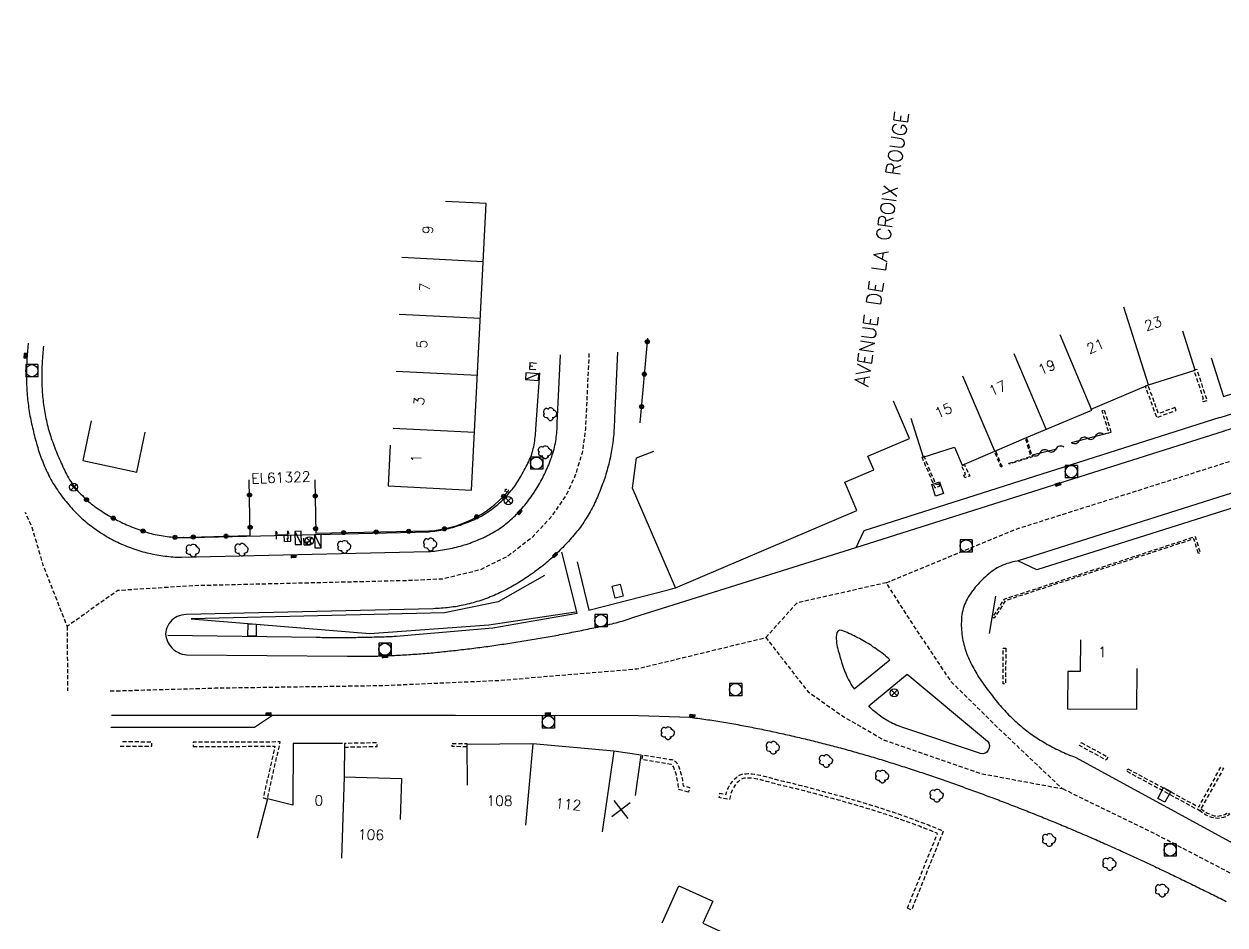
# Model space of a CAD drawing. Header units: millimetres. Extents: x 151000 to 151992, y 152687 to 153000.
# Drawn here: x 150999.8 to 151147.3, y 152784.3 to 152894.9 of the extents above; entities that cross this region are included whole.
import ezdxf
from ezdxf.enums import TextEntityAlignment as Align

# ---------------------------------------------------------------- set-up
doc = ezdxf.new("R2010")
doc.units = ezdxf.units.MM
doc.linetypes.add('DASHED', pattern=[0.75, 0.5, -0.25])
doc.layers.get('0').update_dxf_attribs({"linetype": 'CONTINUOUS'})
for name, color, linetype in [('W0001', 6, 'DASHED'), ('W0008', 7, 'CONTINUOUS'), ('W0100', 7, 'CONTINUOUS'), ('W0105', 7, 'CONTINUOUS'), ('W0112', 1, 'DASHED'), ('W0300', 7, 'CONTINUOUS'), ('W0302', 3, 'CONTINUOUS'), ('W0310', 3, 'CONTINUOUS'), ('W0322', 7, 'CONTINUOUS'), ('W0400', 7, 'CONTINUOUS'), ('W0420', 7, 'CONTINUOUS'), ('W0430', 7, 'CONTINUOUS'), ('W0469', 7, 'CONTINUOUS'), ('W0984', 7, 'CONTINUOUS'), ('W0989', 7, 'CONTINUOUS'), ('W0991', 7, 'CONTINUOUS'), ('W1102', 7, 'CONTINUOUS'), ('W1471', 7, 'CONTINUOUS')]:
    doc.layers.add(name, color=color, linetype=linetype)
doc.styles.get("Standard").update_dxf_attribs({"font": 'romans.shx', "width": 0.85})

# ---------------------------------------------------------------- blocks, each defined once
blk = doc.blocks.new('T400')
for p, q in [((-0.15, 0.3), (0.15, 0.3)), ((-0.15, -0.25), (-0.15, 0.3)), ((-0.15, 0.15), (0.15, 0.15)), ((-0.15, 0), (0.15, 0)), ((0.15, 0.3), (0.15, -0.25)), ((-0.15, -0.15), (0.15, -0.15)), ((-0.15, -0.25), (-0.15, -0.3)), ((-0.15, -0.3), (0.15, -0.3)), ((0.15, -0.3), (0.15, -0.25))]:
    blk.add_line(p, q)
blk = doc.blocks.new('T420')
for p, q in [((0.75, 0.75), (-0.75, 0.75)), ((-0.75, 0.75), (-0.75, -0.75)), ((0.75, 0.75), (0.75, -0.75)), ((0.75, -0.75), (-0.75, -0.75))]:
    blk.add_line(p, q)
blk.add_ellipse((0, 0), major_axis=(-0.53, 0.53), ratio=1, start_param=3.926991, end_param=10.210176)
blk = doc.blocks.new('T430')
at = {"flags": 128}
for points in [[(-0.4, 2.1), (0.4, 2.1)], [(-0.4, 2.1), (-0.4, 1.3)], [(-0.4, 1.7), (0, 1.7)], [(0.8, 0.8), (-0.8, 0.8)], [(-0.8, 0.8), (-0.8, 0)], [(0.8, 0.8), (-0.8, 0)], [(-0.8, 0), (0.8, 0)], [(-0.4, 1.3), (0.4, 1.3)], [(0.8, 0), (0.8, 0.8)]]:
    blk.add_lwpolyline(points, dxfattribs=at)
blk = doc.blocks.new('T300')
for p, q in [((-0.8, 0.51), (-0.86, 0.34)), ((-0.86, 0.34), (-0.86, 0.17)), ((-0.86, 0.17), (-0.74, 0.06)), ((-0.69, 0.63), (-0.8, 0.51)), ((-0.8, -0.06), (-0.74, 0.06)), ((-0.74, 0.06), (-0.69, 0.11)), ((-0.57, 0.69), (-0.69, 0.63)), ((-0.46, 0.69), (-0.57, 0.69)), ((-0.29, 0.63), (-0.46, 0.69)), ((-0.29, 0.63), (-0.17, 0.74)), ((-0.23, 0.57), (-0.29, 0.63)), ((-0.17, 0.74), (-0.06, 0.8)), ((-0.06, 0.8), (0.06, 0.8)), ((0.06, 0.8), (0.23, 0.74)), ((0.23, 0.74), (0.34, 0.63)), ((0.34, 0.63), (0.4, 0.51)), ((0.46, 0.46), (0.34, 0.46)), ((0.4, 0.51), (0.4, 0.46)), ((0.57, 0.4), (0.46, 0.46)), ((0.57, 0.4), (0.69, 0.29)), ((0.69, 0.29), (0.74, 0.17)), ((0.74, 0.06), (0.69, -0.17)), ((0.74, 0.17), (0.74, 0.06)), ((-0.8, -0.17), (-0.8, -0.06)), ((-0.8, -0.23), (-0.8, -0.17)), ((-0.74, -0.34), (-0.8, -0.23)), ((-0.69, -0.4), (-0.74, -0.34)), ((-0.51, -0.46), (-0.69, -0.4)), ((-0.4, -0.46), (-0.51, -0.46)), ((-0.4, -0.46), (-0.34, -0.46)), ((-0.34, -0.46), (-0.34, -0.4)), ((-0.34, -0.51), (-0.34, -0.46)), ((-0.29, -0.63), (-0.34, -0.51)), ((-0.17, -0.74), (-0.29, -0.63)), ((-0.06, -0.8), (-0.17, -0.74)), ((0.06, -0.8), (-0.06, -0.8)), ((0.17, -0.74), (0.06, -0.8)), ((0.23, -0.69), (0.17, -0.74)), ((0.29, -0.46), (0.23, -0.46)), ((0.29, -0.63), (0.23, -0.69)), ((0.46, -0.4), (0.29, -0.46)), ((0.34, -0.51), (0.29, -0.63)), ((0.34, -0.51), (0.34, -0.46)), ((0.57, -0.34), (0.46, -0.4)), ((0.63, -0.29), (0.57, -0.34)), ((0.69, -0.17), (0.63, -0.29))]:
    blk.add_line(p, q)
blk = doc.blocks.new('t105o')
for p, q in [((-0.5, 0), (0.5, 0)), ((0.5, 0), (0.2, 0.1)), ((0.5, 0), (0.2, -0.1))]:
    blk.add_line(p, q)
blk = doc.blocks.new('t322o')
at = {"color": 0, "linetype": 'Continuous'}
for radius in [0.25, 0.15]:
    blk.add_circle((0, 0), radius, dxfattribs=at)
blk = doc.blocks.new('t310o')
at = {"color": 0, "linetype": 'Continuous'}
for centre, start, end in [((-0.5, 0.38), 216.8699, 323.1304), ((0.5, -0.37), 36.8699, 143.1303)]:
    blk.add_arc(centre, 0.625, start, end, dxfattribs=at)
blk = doc.blocks.new('t991o')
at = {"color": 0, "linetype": 'Continuous'}
for p, q in [((-1, 1), (1, -1)), ((-1, -1), (1, 1))]:
    blk.add_line(p, q, dxfattribs=at)
blk = doc.blocks.new('T1471')
at = {"color": 0, "linetype": 'Continuous', "flags": 128}
blk.add_lwpolyline([(-0.75, -0.5), (-0.75, 0.5), (0.75, 0.5), (0.75, -0.5), (-0.75, -0.5)], dxfattribs=at)
blk = doc.blocks.new('T469')
at = {"color": 0, "linetype": 'Continuous', "flags": 128}
for points in [[(-0.35, 0.35), (0.35, -0.35)], [(-0.35, -0.35), (0.35, 0.35)]]:
    blk.add_lwpolyline(points, dxfattribs=at)
at = {"color": 0, "linetype": 'Continuous'}
blk.add_circle((0, 0), 0.5, dxfattribs=at)

msp = doc.modelspace()

# ---------------------------------------------------------------- linework, layer by layer
at = {"layer": 'W0001', "flags": 128}
for points in [[(151105.72, 152826.34), (151121.51, 152832.87), (151199.95, 152857.74), (151252.44, 152873.63), (151283.33, 152882.48), (151303.43, 152887.13), (151310.56, 152889.45), (151314.58, 152893.5), (151324.35, 152894.92), (151329.86, 152893.01), (151325.48, 152890.06), (151317.09, 152888.45), (151310.56, 152889.45)], [(151069.21, 152854.49), (151068.91, 152848.1), (151068.77, 152845.23), (151068.38, 152842.3), (151067.45, 152839.31), (151066.47, 152837.21), (151064.63, 152834.49), (151062.17, 152831.84), (151059.23, 152829.59), (151055.84, 152827.91), (151051.23, 152826.79), (151047.21, 152826.6), (151039.45, 152826.41), (151020.71, 152825.97), (151011.33, 152825.37), (151005.13, 152820.99), (151002.19, 152828.48), (151000.84, 152833.11), (151000, 152834.94)], [(151010.41, 152813.05), (151023.32, 152813.42), (151043.99, 152813.73), (151058.23, 152814.36), (151075.08, 152815.77), (151090.93, 152819.61), (151096.11, 152812.96), (151100.33, 152809.99), (151105.38, 152807.07), (151111.76, 152804.85), (151117.34, 152802.92), (151127.33, 152801.06), (151119.5, 152808.47), (151113.74, 152814.14), (151108.85, 152821.45), (151105.72, 152826.34), (151094.74, 152823.85), (151090.93, 152819.61)], [(151005.13, 152820.99), (151005.16, 152813.07)], [(151284.12, 152703.79), (151278.51, 152710.57), (151272.38, 152717.53), (151265.47, 152723.93), (151255.38, 152731.23), (151243.41, 152738.71), (151217.71, 152752.92), (151195.1, 152765.23), (151168.72, 152779.55), (151151.59, 152788.82), (151138.56, 152795.59), (151127.33, 152801.06)]]:
    msp.add_lwpolyline(points, dxfattribs=at)
at = {"layer": 'W0008', "flags": 128}
for points in [[(151146.72, 152846.64), (151196.01, 152862.26), (151196.54, 152860.63), (151200.76, 152861.95), (151223.45, 152869.13)], [(151147.24, 152844.98), (151196.54, 152860.61)], [(151209.82, 152856.9), (151208.71, 152854.6), (151124.2, 152827.94), (151121.9, 152829.02)], [(151209.81, 152856.9), (151121.91, 152829.02)], [(151000.35, 152855.76), (151000.33, 152855.64), (151000.31, 152855.39), (151000.28, 152855.14), (151000.26, 152854.88), (151000.24, 152854.63), (151000.22, 152854.38), (151000.2, 152854.12), (151000.19, 152853.87), (151000.17, 152853.62), (151000.16, 152853.37), (151000.15, 152853.11), (151000.14, 152852.86), (151000.13, 152852.61), (151000.13, 152852.36), (151000.12, 152852.1), (151000.12, 152851.85), (151000.12, 152851.6), (151000.13, 152851.35), (151000.13, 152851.1), (151000.14, 152850.85), (151000.15, 152850.59), (151000.16, 152850.34), (151000.17, 152850.09), (151000.19, 152849.84), (151000.2, 152849.59), (151000.22, 152849.34), (151000.24, 152849.09), (151000.27, 152848.84), (151000.3, 152848.59), (151000.33, 152848.34), (151000.36, 152848.09), (151000.39, 152847.84), (151000.43, 152847.59), (151000.47, 152847.34), (151000.51, 152847.09), (151000.56, 152846.84), (151000.61, 152846.59), (151000.66, 152846.34), (151000.71, 152846.09), (151000.76, 152845.84), (151000.82, 152845.6), (151000.87, 152845.35), (151000.93, 152845.11), (151000.99, 152844.87), (151001.05, 152844.62), (151001.11, 152844.38), (151001.17, 152844.14), (151001.23, 152843.89), (151001.3, 152843.65), (151001.37, 152843.41), (151001.44, 152843.17), (151001.51, 152842.93), (151001.58, 152842.7), (151001.66, 152842.46), (151001.74, 152842.22), (151001.82, 152841.99), (151001.9, 152841.75), (151001.99, 152841.52), (151002.08, 152841.29), (151002.17, 152841.06), (151002.26, 152840.82), (151002.36, 152840.6), (151002.46, 152840.37), (151002.56, 152840.14), (151002.67, 152839.91), (151002.78, 152839.69), (151002.89, 152839.47), (151003.01, 152839.24), (151003.13, 152839.02), (151003.25, 152838.8), (151003.38, 152838.58), (151003.51, 152838.37), (151003.64, 152838.15), (151003.78, 152837.94), (151003.92, 152837.73), (151004.07, 152837.51), (151004.21, 152837.3), (151004.37, 152837.09), (151004.52, 152836.89), (151004.67, 152836.69), (151004.83, 152836.48), (151004.99, 152836.29), (151005.15, 152836.09), (151005.32, 152835.9), (151005.48, 152835.71), (151005.65, 152835.52), (151005.82, 152835.33), (151006, 152835.15), (151006.17, 152834.97), (151006.35, 152834.79), (151006.53, 152834.62), (151006.72, 152834.44), (151006.9, 152834.27), (151007.09, 152834.11), (151007.28, 152833.94), (151007.47, 152833.78), (151007.67, 152833.62), (151007.86, 152833.46), (151008.06, 152833.31), (151008.26, 152833.16), (151008.47, 152833.01), (151008.68, 152832.86), (151008.89, 152832.71), (151009.1, 152832.57), (151009.31, 152832.43), (151009.53, 152832.3), (151009.75, 152832.16), (151009.97, 152832.03), (151010.19, 152831.91), (151010.42, 152831.78), (151010.64, 152831.66), (151010.87, 152831.54), (151011.1, 152831.42), (151011.33, 152831.31), (151011.56, 152831.2), (151011.8, 152831.09), (151012.03, 152830.99), (151012.26, 152830.89), (151012.5, 152830.8), (151012.73, 152830.7), (151012.97, 152830.62), (151013.21, 152830.53), (151013.45, 152830.45), (151013.68, 152830.37), (151013.92, 152830.29), (151014.17, 152830.22), (151014.41, 152830.15), (151014.65, 152830.08), (151014.89, 152830.02), (151015.14, 152829.96), (151015.38, 152829.91), (151015.63, 152829.85), (151015.88, 152829.8), (151016.12, 152829.76), (151016.37, 152829.71), (151016.62, 152829.68), (151016.87, 152829.64), (151017.12, 152829.61), (151017.38, 152829.58), (151017.63, 152829.55), (151017.88, 152829.53), (151018.14, 152829.51), (151018.4, 152829.49), (151018.65, 152829.48), (151018.91, 152829.47), (151019.17, 152829.46), (151049.49, 152830.17), (151049.74, 152830.19), (151050, 152830.21), (151050.25, 152830.23), (151050.49, 152830.26), (151050.74, 152830.29), (151050.99, 152830.32), (151051.24, 152830.36), (151051.48, 152830.4), (151051.73, 152830.44), (151051.97, 152830.49), (151052.22, 152830.54), (151052.46, 152830.59), (151052.7, 152830.65), (151052.94, 152830.71), (151053.18, 152830.77), (151053.42, 152830.84), (151053.66, 152830.9), (151053.9, 152830.98), (151054.13, 152831.05), (151054.37, 152831.13), (151054.6, 152831.21), (151054.84, 152831.3), (151055.07, 152831.39), (151055.3, 152831.48), (151055.53, 152831.57), (151055.77, 152831.67), (151056, 152831.77), (151056.22, 152831.87), (151056.45, 152831.98), (151056.68, 152832.09), (151056.91, 152832.21), (151057.13, 152832.33), (151057.35, 152832.45), (151057.57, 152832.57), (151057.79, 152832.71), (151058, 152832.84), (151058.21, 152832.98), (151058.41, 152833.12), (151058.62, 152833.27), (151058.82, 152833.42), (151059.01, 152833.57), (151059.21, 152833.73), (151059.4, 152833.89), (151059.59, 152834.05), (151059.78, 152834.22), (151059.96, 152834.39), (151060.14, 152834.56), (151060.32, 152834.74), (151060.5, 152834.93), (151060.67, 152835.11), (151060.84, 152835.3), (151061.01, 152835.49), (151061.17, 152835.68), (151061.33, 152835.88), (151061.49, 152836.08), (151061.65, 152836.28), (151061.8, 152836.48), (151061.95, 152836.68), (151062.1, 152836.88), (151062.24, 152837.09), (151062.38, 152837.29), (151062.52, 152837.5), (151062.66, 152837.71), (151062.79, 152837.93), (151062.92, 152838.14), (151063.05, 152838.36), (151063.17, 152838.57), (151063.3, 152838.79), (151063.41, 152839.01), (151063.53, 152839.23), (151063.64, 152839.46), (151063.76, 152839.68), (151063.86, 152839.91), (151063.97, 152840.14), (151064.07, 152840.37), (151064.17, 152840.6), (151064.27, 152840.83), (151064.36, 152841.07), (151064.46, 152841.31), (151064.54, 152841.54), (151064.63, 152841.78), (151064.71, 152842.02), (151064.78, 152842.26), (151064.85, 152842.5), (151064.92, 152842.74), (151064.98, 152842.98), (151065.03, 152843.22), (151065.08, 152843.46), (151065.13, 152843.71), (151065.17, 152843.95), (151065.2, 152844.2), (151065.23, 152844.44), (151065.25, 152844.69), (151065.27, 152844.94), (151065.29, 152845.19), (151065.3, 152845.44), (151065.3, 152845.69), (151065.3, 152845.94), (151065.72, 152854.33)], [(151002.22, 152855.37), (151002.19, 152855.13), (151002.16, 152854.88), (151002.14, 152854.63), (151002.12, 152854.37), (151002.1, 152854.13), (151002.08, 152853.88), (151002.07, 152853.63), (151002.05, 152853.38), (151002.04, 152853.14), (151002.03, 152852.89), (151002.02, 152852.64), (151002.02, 152852.4), (151002.01, 152852.15), (151002.01, 152851.9), (151002.01, 152851.65), (151002.01, 152851.41), (151002.01, 152851.16), (151002.02, 152850.91), (151002.02, 152850.67), (151002.03, 152850.42), (151002.04, 152850.17), (151002.06, 152849.93), (151002.07, 152849.68), (151002.09, 152849.44), (151002.11, 152849.19), (151002.14, 152848.94), (151002.16, 152848.7), (151002.19, 152848.45), (151002.22, 152848.21), (151002.25, 152847.96), (151002.29, 152847.72), (151002.33, 152847.47), (151002.37, 152847.23), (151002.42, 152846.98), (151002.46, 152846.74), (151002.51, 152846.49), (151002.57, 152846.24), (151002.62, 152846), (151002.68, 152845.75), (151002.75, 152845.51), (151002.81, 152845.26), (151002.88, 152845.02), (151002.95, 152844.78), (151003.03, 152844.54), (151003.1, 152844.3), (151003.18, 152844.06), (151003.26, 152843.82), (151003.35, 152843.59), (151003.43, 152843.35), (151003.52, 152843.12), (151003.61, 152842.88), (151003.7, 152842.65), (151003.8, 152842.41), (151003.89, 152842.18), (151003.99, 152841.95), (151004.09, 152841.72), (151004.19, 152841.49), (151004.29, 152841.26), (151004.4, 152841.03), (151004.5, 152840.8), (151004.61, 152840.57), (151004.72, 152840.34), (151004.82, 152840.12), (151004.93, 152839.89), (151005.05, 152839.66), (151005.17, 152839.43), (151005.29, 152839.21), (151005.42, 152838.99), (151005.56, 152838.77), (151005.7, 152838.56), (151005.84, 152838.34), (151006, 152838.14), (151006.15, 152837.93)], [(151072.7, 152854.66), (151072.33, 152846.57), (151072.33, 152846.31), (151072.33, 152846.06), (151072.32, 152845.81), (151072.31, 152845.56), (151072.3, 152845.31), (151072.28, 152845.06), (151072.27, 152844.81), (151072.25, 152844.56), (151072.22, 152844.31), (151072.2, 152844.06), (151072.17, 152843.82), (151072.14, 152843.57), (151072.11, 152843.32), (151072.07, 152843.08), (151072.03, 152842.83), (151071.99, 152842.59), (151071.95, 152842.34), (151071.9, 152842.1), (151071.85, 152841.85), (151071.8, 152841.61), (151071.75, 152841.36), (151071.69, 152841.12), (151071.63, 152840.88), (151071.57, 152840.64), (151071.5, 152840.4), (151071.44, 152840.15), (151071.37, 152839.91), (151071.29, 152839.67), (151071.22, 152839.43), (151071.14, 152839.19), (151071.06, 152838.95), (151070.98, 152838.72), (151070.89, 152838.48), (151070.81, 152838.24), (151070.72, 152838.01), (151070.63, 152837.77), (151070.54, 152837.54), (151070.44, 152837.31), (151070.35, 152837.08), (151070.25, 152836.85), (151070.14, 152836.62), (151070.04, 152836.4), (151069.93, 152836.17), (151069.83, 152835.95), (151069.71, 152835.72), (151069.6, 152835.5), (151069.48, 152835.28), (151069.36, 152835.06), (151069.24, 152834.85), (151069.12, 152834.63), (151068.99, 152834.42), (151068.86, 152834.21), (151068.72, 152834), (151068.58, 152833.79), (151068.44, 152833.58), (151068.3, 152833.38), (151068.15, 152833.17), (151068, 152832.97), (151067.85, 152832.77), (151067.69, 152832.57), (151067.53, 152832.38), (151067.36, 152832.18), (151067.2, 152831.99), (151067.03, 152831.8), (151066.86, 152831.61), (151066.69, 152831.42), (151066.52, 152831.23), (151066.34, 152831.04), (151066.17, 152830.86), (151065.99, 152830.68), (151065.81, 152830.5), (151065.63, 152830.32), (151065.45, 152830.14), (151065.27, 152829.97), (151065.09, 152829.79), (151064.9, 152829.62), (151064.72, 152829.45), (151064.53, 152829.28), (151064.34, 152829.12), (151064.15, 152828.95), (151063.96, 152828.79), (151063.77, 152828.63), (151063.57, 152828.47), (151063.38, 152828.31), (151063.18, 152828.16), (151062.98, 152828), (151062.78, 152827.85), (151062.58, 152827.7), (151062.38, 152827.55), (151062.17, 152827.41), (151061.96, 152827.26), (151061.76, 152827.12), (151061.55, 152826.98), (151061.34, 152826.84), (151061.13, 152826.7), (151060.91, 152826.57), (151060.7, 152826.44), (151060.48, 152826.3), (151060.26, 152826.18), (151060.04, 152826.05), (151059.82, 152825.92), (151059.6, 152825.8), (151059.38, 152825.68), (151059.15, 152825.56), (151058.92, 152825.44), (151058.69, 152825.32), (151058.46, 152825.21), (151058.24, 152825.1), (151058.01, 152824.99), (151057.78, 152824.89), (151057.55, 152824.79), (151057.32, 152824.69), (151057.09, 152824.6), (151056.86, 152824.5), (151056.62, 152824.42), (151056.39, 152824.33), (151056.16, 152824.25), (151055.92, 152824.17), (151055.68, 152824.09), (151055.45, 152824.02), (151055.21, 152823.95), (151054.97, 152823.88), (151054.73, 152823.81), (151054.5, 152823.75), (151054.26, 152823.69), (151054.01, 152823.64), (151053.77, 152823.58), (151053.53, 152823.53), (151053.29, 152823.49), (151053.04, 152823.44), (151052.8, 152823.4), (151052.55, 152823.36), (151052.31, 152823.33), (151052.06, 152823.3), (151051.81, 152823.27), (151051.57, 152823.24), (151051.32, 152823.22), (151051.07, 152823.2), (151050.82, 152823.18), (151050.57, 152823.17), (151050.31, 152823.16), (151050.06, 152823.15), (151019.73, 152822.42), (151019.44, 152822.4), (151019.16, 152822.36), (151018.9, 152822.29), (151018.65, 152822.19), (151018.42, 152822.07), (151018.2, 152821.92), (151018, 152821.74), (151017.81, 152821.53), (151017.63, 152821.3), (151017.48, 152821.05), (151017.37, 152820.81), (151017.28, 152820.55), (151017.24, 152820.3), (151017.22, 152820.04), (151017.25, 152819.77), (151017.31, 152819.51), (151017.41, 152819.23), (151017.53, 152818.98), (151017.67, 152818.75), (151017.82, 152818.54), (151017.98, 152818.35), (151018.16, 152818.17), (151018.35, 152818.02), (151018.56, 152817.88), (151018.78, 152817.76), (151019.01, 152817.67), (151019.26, 152817.59), (151019.52, 152817.53), (151019.8, 152817.49), (151039.52, 152817.32), (151039.77, 152817.31), (151040.02, 152817.31), (151040.27, 152817.31), (151040.52, 152817.31), (151040.78, 152817.31), (151041.03, 152817.31), (151041.28, 152817.31), (151041.53, 152817.31), (151041.78, 152817.32), (151042.04, 152817.32), (151042.29, 152817.32), (151042.54, 152817.33), (151042.79, 152817.33), (151043.04, 152817.34), (151043.3, 152817.34), (151043.55, 152817.35), (151043.8, 152817.36), (151044.05, 152817.37), (151044.3, 152817.37), (151044.55, 152817.38), (151044.81, 152817.39), (151045.06, 152817.4), (151045.31, 152817.42), (151045.56, 152817.43), (151045.81, 152817.44), (151046.06, 152817.45), (151046.32, 152817.47), (151046.57, 152817.48), (151046.82, 152817.5), (151047.07, 152817.51), (151047.32, 152817.53), (151047.57, 152817.55), (151047.82, 152817.56), (151048.07, 152817.58), (151048.33, 152817.6), (151048.58, 152817.62), (151048.83, 152817.64), (151049.08, 152817.66), (151049.33, 152817.68), (151049.58, 152817.7), (151049.83, 152817.73), (151050.08, 152817.75), (151050.33, 152817.78), (151050.59, 152817.8), (151050.84, 152817.83), (151051.09, 152817.85), (151051.33, 152817.88), (151051.58, 152817.9), (151051.83, 152817.93), (151052.08, 152817.96), (151052.33, 152817.98), (151052.58, 152818.01), (151052.82, 152818.04), (151053.07, 152818.07), (151053.32, 152818.1), (151053.57, 152818.13), (151053.82, 152818.15), (151054.06, 152818.18), (151054.31, 152818.21), (151054.56, 152818.24), (151054.81, 152818.28), (151055.05, 152818.31), (151055.3, 152818.34), (151055.55, 152818.37), (151055.8, 152818.4), (151056.05, 152818.43), (151056.29, 152818.47), (151056.54, 152818.5), (151056.79, 152818.53), (151057.03, 152818.57), (151057.28, 152818.6), (151057.53, 152818.64), (151057.78, 152818.67), (151058.02, 152818.71), (151058.27, 152818.74), (151058.52, 152818.78), (151058.76, 152818.81), (151059.01, 152818.85), (151059.26, 152818.89), (151059.5, 152818.92), (151059.75, 152818.96), (151060, 152819), (151060.24, 152819.04), (151060.49, 152819.08), (151060.74, 152819.12), (151060.98, 152819.15), (151061.23, 152819.19), (151061.48, 152819.23), (151061.72, 152819.27), (151061.97, 152819.32), (151062.21, 152819.36), (151062.46, 152819.4), (151062.71, 152819.44), (151062.95, 152819.48), (151063.2, 152819.52), (151063.44, 152819.57), (151063.69, 152819.61), (151063.94, 152819.65), (151064.18, 152819.7), (151064.43, 152819.74), (151064.67, 152819.79), (151064.92, 152819.83), (151065.16, 152819.88), (151065.41, 152819.92), (151065.65, 152819.97), (151065.9, 152820.01), (151066.14, 152820.06), (151066.39, 152820.11), (151066.63, 152820.15), (151066.88, 152820.2), (151067.12, 152820.25), (151067.37, 152820.3), (151067.61, 152820.35), (151067.86, 152820.4), (151068.1, 152820.44), (151068.35, 152820.49), (151068.59, 152820.54), (151068.84, 152820.6), (151069.08, 152820.65), (151069.33, 152820.7), (151069.57, 152820.75), (151069.82, 152820.8), (151070.06, 152820.85), (151070.3, 152820.9), (151070.55, 152820.96), (151070.79, 152821.01), (151071.04, 152821.06), (151071.29, 152821.12), (151071.54, 152821.18), (151071.79, 152821.24), (151072.04, 152821.3), (151072.28, 152821.36), (151072.53, 152821.43), (151072.78, 152821.5), (151073.03, 152821.57), (151073.27, 152821.64), (151073.52, 152821.71), (151073.76, 152821.79), (151074.01, 152821.86), (151074.25, 152821.94), (151074.49, 152822.02), (151074.74, 152822.11), (151102, 152830.65), (151147.25, 152844.99)], [(151018.6, 152831.87), (151035.69, 152832.26), (151049.53, 152832.59), (151049.79, 152832.62), (151050.04, 152832.65), (151050.29, 152832.68), (151050.53, 152832.71), (151050.78, 152832.75), (151051.03, 152832.8), (151051.27, 152832.84), (151051.52, 152832.89), (151051.76, 152832.95), (151052, 152833.01), (151052.24, 152833.07), (151052.48, 152833.13), (151052.72, 152833.2), (151052.96, 152833.27), (151053.2, 152833.35), (151053.43, 152833.42), (151053.67, 152833.51), (151053.9, 152833.59), (151054.13, 152833.68), (151054.36, 152833.77), (151054.59, 152833.87), (151054.82, 152833.97), (151055.05, 152834.07), (151055.28, 152834.18), (151055.5, 152834.29), (151055.73, 152834.4), (151055.95, 152834.52), (151056.18, 152834.64), (151056.4, 152834.77), (151056.62, 152834.9), (151056.83, 152835.04), (151057.04, 152835.19), (151057.24, 152835.33), (151057.45, 152835.48), (151057.64, 152835.64), (151057.84, 152835.8), (151058.03, 152835.96), (151058.22, 152836.13), (151058.41, 152836.3), (151058.59, 152836.48), (151058.77, 152836.66), (151058.95, 152836.84), (151059.12, 152837.02), (151059.29, 152837.21), (151059.46, 152837.4), (151059.63, 152837.6), (151059.79, 152837.79), (151059.94, 152837.99), (151060.09, 152838.2), (151060.23, 152838.4), (151060.37, 152838.61), (151060.51, 152838.83), (151060.64, 152839.04), (151060.77, 152839.26), (151060.89, 152839.47), (151061.02, 152839.69), (151061.14, 152839.92), (151061.26, 152840.14), (151061.37, 152840.36), (151061.49, 152840.59), (151061.6, 152840.81), (151061.72, 152841.03), (151061.82, 152841.24), (151061.92, 152841.46), (151062.01, 152841.67), (151062.1, 152841.89), (151062.18, 152842.11), (151062.24, 152842.33), (151062.31, 152842.57), (151062.36, 152842.8), (151062.42, 152843.04), (151062.47, 152843.27), (151062.51, 152843.51), (151062.55, 152843.74), (151062.58, 152843.98), (151062.61, 152844.22), (151062.64, 152844.46), (151062.66, 152844.7), (151062.68, 152844.94), (151062.69, 152845.18), (151063.18, 152852.09)], [(151102.01, 152830.65), (151102.99, 152832.75), (151146.73, 152846.66)], [(151017.47, 152819.9), (151035.72, 152819.65), (151035.96, 152819.64), (151036.2, 152819.64), (151036.44, 152819.63), (151036.69, 152819.63), (151036.93, 152819.63), (151037.17, 152819.62), (151037.41, 152819.62), (151037.65, 152819.62), (151037.89, 152819.62), (151038.14, 152819.62), (151038.38, 152819.62), (151038.62, 152819.62), (151038.86, 152819.62), (151039.1, 152819.62), (151039.35, 152819.62), (151039.59, 152819.62), (151039.84, 152819.63), (151040.09, 152819.63), (151040.33, 152819.63), (151040.58, 152819.63), (151040.83, 152819.64), (151041.08, 152819.64), (151041.32, 152819.65), (151041.57, 152819.65), (151041.82, 152819.66), (151042.07, 152819.66), (151042.31, 152819.67), (151042.56, 152819.67), (151042.81, 152819.68), (151043.06, 152819.68), (151043.3, 152819.69), (151043.55, 152819.7), (151043.8, 152819.71), (151044.04, 152819.71), (151044.29, 152819.72), (151044.54, 152819.73), (151044.79, 152819.74), (151045.03, 152819.75), (151045.28, 152819.76), (151045.53, 152819.77), (151057.4, 152820.79), (151067.75, 152822.6), (151065.86, 152830.09)], [(151067.76, 152828.9), (151069.19, 152822.99), (151078.95, 152825.45), (151079.8, 152825.71)], [(151121.79, 152828.99), (151121.52, 152828.94), (151121.27, 152828.89), (151121.02, 152828.83), (151120.77, 152828.76), (151120.52, 152828.68), (151120.28, 152828.59), (151120.05, 152828.49), (151119.81, 152828.39), (151119.59, 152828.28), (151119.36, 152828.16), (151119.14, 152828.03), (151118.93, 152827.89), (151118.72, 152827.75), (151118.51, 152827.59), (151118.3, 152827.43), (151118.1, 152827.26), (151117.91, 152827.08), (151117.72, 152826.9), (151117.53, 152826.72), (151117.35, 152826.54), (151117.17, 152826.35), (151117, 152826.17), (151116.83, 152825.98), (151116.66, 152825.78), (151116.5, 152825.59), (151116.34, 152825.39), (151116.19, 152825.19), (151116.05, 152824.98), (151115.91, 152824.77), (151115.78, 152824.56), (151115.66, 152824.34), (151115.55, 152824.12), (151115.44, 152823.89), (151115.35, 152823.66), (151115.26, 152823.42), (151115.18, 152823.18), (151115.12, 152822.93), (151115.06, 152822.68), (151115.01, 152822.41), (151114.98, 152822.15), (151114.96, 152821.87), (151114.95, 152821.6), (151114.94, 152821.33), (151114.94, 152821.06), (151114.95, 152820.8), (151114.96, 152820.53), (151114.99, 152820.27), (151115.02, 152820.02), (151115.05, 152819.76), (151115.09, 152819.51), (151115.14, 152819.26), (151115.19, 152819.02), (151115.25, 152818.77), (151115.31, 152818.53), (151115.38, 152818.29), (151115.46, 152818.05), (151115.54, 152817.82), (151115.62, 152817.58), (151115.71, 152817.35), (151115.81, 152817.12), (151115.91, 152816.9), (151116.01, 152816.67), (151116.12, 152816.45), (151116.23, 152816.23), (151116.34, 152816.01), (151116.46, 152815.79), (151116.58, 152815.57), (151116.71, 152815.35), (151116.84, 152815.14), (151116.97, 152814.93), (151117.11, 152814.71), (151117.25, 152814.5), (151117.39, 152814.29), (151117.53, 152814.08), (151117.68, 152813.88), (151117.82, 152813.67), (151117.97, 152813.46), (151118.12, 152813.26), (151118.28, 152813.05), (151118.43, 152812.85), (151118.59, 152812.65), (151118.75, 152812.44), (151118.91, 152812.24), (151119.07, 152812.04), (151119.23, 152811.84), (151119.39, 152811.64), (151119.55, 152811.44), (151119.72, 152811.25), (151119.89, 152811.06), (151120.06, 152810.87), (151120.23, 152810.68), (151120.4, 152810.49), (151120.58, 152810.31), (151120.75, 152810.13), (151120.93, 152809.95), (151121.11, 152809.78), (151121.29, 152809.61), (151121.48, 152809.43), (151121.66, 152809.27), (151121.85, 152809.1), (151122.04, 152808.94), (151122.23, 152808.77), (151122.42, 152808.61), (151122.61, 152808.46), (151122.81, 152808.3), (151123, 152808.15), (151123.2, 152808), (151123.4, 152807.85), (151123.6, 152807.71), (151123.81, 152807.56), (151124.01, 152807.42), (151124.22, 152807.29), (151124.43, 152807.15), (151124.64, 152807.02), (151124.85, 152806.88), (151125.06, 152806.76), (151125.28, 152806.63), (151125.49, 152806.5), (151125.71, 152806.38), (151125.93, 152806.26), (151126.15, 152806.14), (151126.38, 152806.03), (151126.6, 152805.92), (151126.83, 152805.81), (151127.06, 152805.7), (151127.29, 152805.59), (151127.52, 152805.49), (151127.75, 152805.39), (151127.99, 152805.29), (151128.22, 152805.19), (151128.46, 152805.1), (151128.7, 152805.01), (151128.94, 152804.92), (151160.97, 152787.45)], [(151010.52, 152808.57), (151010.52, 152808.6), (151028.15, 152808.61), (151030.34, 152810.07), (151052.83, 152810.09), (151075.28, 152810.04), (151081.58, 152809.83), (151081.83, 152809.8), (151082.08, 152809.77), (151082.32, 152809.73), (151082.57, 152809.7), (151082.82, 152809.67), (151083.07, 152809.63), (151083.31, 152809.59), (151083.56, 152809.56), (151083.81, 152809.52), (151084.05, 152809.49), (151084.3, 152809.45), (151084.55, 152809.41), (151084.79, 152809.37), (151085.04, 152809.33), (151085.29, 152809.29), (151085.53, 152809.25), (151085.78, 152809.21), (151086.03, 152809.17), (151086.27, 152809.13), (151086.52, 152809.09), (151086.77, 152809.05), (151087.01, 152809), (151087.26, 152808.96), (151087.5, 152808.92), (151087.75, 152808.87), (151087.99, 152808.83), (151088.24, 152808.78), (151088.48, 152808.73), (151088.73, 152808.69), (151088.98, 152808.64), (151089.22, 152808.59), (151089.47, 152808.54), (151089.71, 152808.5), (151089.96, 152808.45), (151090.2, 152808.4), (151090.44, 152808.35), (151090.69, 152808.3), (151090.93, 152808.25), (151091.18, 152808.19), (151091.42, 152808.14), (151091.66, 152808.09), (151091.91, 152808.04), (151092.15, 152807.99), (151092.39, 152807.93), (151092.63, 152807.88), (151092.87, 152807.83), (151093.12, 152807.77), (151093.36, 152807.72), (151093.6, 152807.66), (151093.84, 152807.61), (151094.08, 152807.55), (151094.32, 152807.5), (151094.57, 152807.44), (151094.81, 152807.39), (151095.05, 152807.33), (151095.29, 152807.27), (151095.53, 152807.21), (151095.77, 152807.16), (151096.01, 152807.1), (151096.25, 152807.04), (151096.49, 152806.98), (151096.73, 152806.92), (151096.97, 152806.86), (151097.22, 152806.8), (151097.46, 152806.74), (151097.7, 152806.68), (151097.94, 152806.62), (151098.18, 152806.56), (151098.42, 152806.5), (151098.66, 152806.44), (151098.9, 152806.37), (151099.14, 152806.31), (151099.37, 152806.25), (151099.61, 152806.19), (151099.85, 152806.12), (151100.09, 152806.06), (151100.33, 152805.99), (151100.57, 152805.93), (151100.81, 152805.86), (151101.05, 152805.8), (151101.29, 152805.73), (151101.53, 152805.66), (151101.77, 152805.6), (151102, 152805.53), (151102.24, 152805.46), (151102.48, 152805.39), (151102.72, 152805.33), (151102.96, 152805.26), (151103.2, 152805.19), (151103.43, 152805.12), (151103.67, 152805.05), (151103.91, 152804.98), (151104.15, 152804.91), (151104.38, 152804.84), (151104.62, 152804.77), (151104.86, 152804.69), (151105.1, 152804.62), (151105.34, 152804.55), (151105.58, 152804.47), (151105.82, 152804.4), (151106.05, 152804.33), (151106.29, 152804.25), (151106.53, 152804.18), (151106.77, 152804.1), (151107.01, 152804.03), (151107.25, 152803.95), (151107.48, 152803.88), (151107.72, 152803.8), (151107.96, 152803.73), (151108.2, 152803.65), (151108.43, 152803.57), (151108.67, 152803.5), (151108.91, 152803.42), (151109.14, 152803.34), (151109.38, 152803.26), (151109.62, 152803.18), (151109.85, 152803.1), (151110.09, 152803.03), (151110.33, 152802.95), (151110.56, 152802.87), (151110.8, 152802.79), (151111.04, 152802.71), (151111.27, 152802.63), (151111.51, 152802.55), (151111.74, 152802.47), (151111.98, 152802.39), (151112.22, 152802.3), (151112.45, 152802.22), (151112.69, 152802.14), (151112.92, 152802.06), (151113.16, 152801.98), (151113.39, 152801.89), (151113.63, 152801.81), (151113.86, 152801.73), (151114.1, 152801.64), (151114.33, 152801.56), (151114.57, 152801.48), (151114.8, 152801.39), (151115.04, 152801.31), (151115.27, 152801.22), (151115.51, 152801.14), (151115.74, 152801.05), (151115.98, 152800.97), (151116.21, 152800.88), (151116.45, 152800.8), (151116.68, 152800.71), (151116.91, 152800.63), (151117.15, 152800.54), (151117.38, 152800.45), (151117.62, 152800.37), (151117.85, 152800.28), (151118.08, 152800.19), (151118.32, 152800.11), (151118.55, 152800.02), (151118.79, 152799.93), (151119.02, 152799.84), (151119.25, 152799.75), (151119.49, 152799.67), (151119.72, 152799.58), (151119.95, 152799.49), (151120.19, 152799.4), (151120.42, 152799.31), (151120.65, 152799.22), (151120.88, 152799.13), (151121.12, 152799.04), (151121.35, 152798.95), (151121.58, 152798.86), (151121.81, 152798.77), (151122.04, 152798.68), (151122.28, 152798.59), (151122.51, 152798.5), (151122.74, 152798.41), (151122.97, 152798.32), (151123.2, 152798.23), (151123.43, 152798.14), (151123.66, 152798.05), (151123.89, 152797.96), (151124.12, 152797.86), (151124.35, 152797.77), (151124.58, 152797.68), (151124.81, 152797.59), (151125.04, 152797.49), (151125.27, 152797.4), (151125.5, 152797.31), (151125.73, 152797.21), (151125.96, 152797.12), (151126.19, 152797.03), (151126.42, 152796.93), (151126.65, 152796.84), (151126.88, 152796.74), (151127.11, 152796.65), (151127.34, 152796.55), (151127.57, 152796.46), (151127.8, 152796.36), (151128.03, 152796.26), (151128.26, 152796.17), (151128.48, 152796.07), (151128.71, 152795.97), (151128.94, 152795.88), (151129.17, 152795.78), (151129.4, 152795.68), (151129.63, 152795.59), (151129.85, 152795.49), (151130.08, 152795.39), (151130.31, 152795.29), (151130.54, 152795.19), (151130.77, 152795.09), (151130.99, 152795), (151131.22, 152794.9), (151131.45, 152794.8), (151131.68, 152794.7), (151131.9, 152794.6), (151132.13, 152794.5), (151132.36, 152794.4), (151132.58, 152794.3), (151132.81, 152794.2), (151133.04, 152794.1), (151133.26, 152793.99), (151133.49, 152793.89), (151133.72, 152793.79), (151133.94, 152793.69), (151134.17, 152793.59), (151134.4, 152793.49), (151134.62, 152793.38), (151134.85, 152793.28), (151135.07, 152793.18), (151135.3, 152793.08), (151135.53, 152792.97), (151135.75, 152792.87), (151135.98, 152792.76), (151136.2, 152792.66), (151136.43, 152792.56), (151136.65, 152792.45), (151136.88, 152792.35), (151137.11, 152792.24), (151137.33, 152792.14), (151137.56, 152792.03), (151137.79, 152791.93), (151138.01, 152791.82), (151138.24, 152791.71), (151138.47, 152791.61), (151138.69, 152791.5), (151138.92, 152791.39), (151139.15, 152791.29), (151139.37, 152791.18), (151139.6, 152791.07), (151139.83, 152790.96), (151140.05, 152790.86), (151140.28, 152790.75), (151140.5, 152790.64), (151140.73, 152790.53), (151140.96, 152790.43), (151141.18, 152790.32), (151141.41, 152790.21), (151141.63, 152790.1), (151141.86, 152789.99), (151142.08, 152789.88), (151142.31, 152789.77), (151142.53, 152789.66), (151142.76, 152789.55), (151142.98, 152789.45), (151143.21, 152789.34), (151143.43, 152789.23), (151143.66, 152789.12), (151143.88, 152789.01), (151144.11, 152788.89), (151144.33, 152788.78), (151144.56, 152788.67), (151144.78, 152788.56), (151145.01, 152788.45), (151145.23, 152788.34), (151145.45, 152788.23), (151145.68, 152788.12), (151145.9, 152788.01), (151146.13, 152787.89), (151146.35, 152787.78), (151146.57, 152787.67), (151146.8, 152787.56), (151147.02, 152787.45), (151147.25, 152787.33), (151147.47, 152787.22)], [(151010.59, 152810.1), (151030.34, 152810.08)]]:
    msp.add_lwpolyline(points, dxfattribs=at)
for points in [[(151105.97, 152817.06), (151105.77, 152817.23), (151105.57, 152817.4), (151105.37, 152817.56), (151105.16, 152817.72), (151104.95, 152817.88), (151104.74, 152818.04), (151104.53, 152818.19), (151104.31, 152818.34), (151104.09, 152818.49), (151103.89, 152818.62), (151103.69, 152818.75), (151103.48, 152818.88), (151103.27, 152819), (151103.06, 152819.12), (151102.85, 152819.24), (151102.64, 152819.36), (151102.43, 152819.48), (151102.22, 152819.59), (151102, 152819.7), (151101.79, 152819.81), (151101.57, 152819.91), (151101.35, 152820.02), (151101.13, 152820.12), (151100.91, 152820.21), (151100.7, 152820.31), (151100.49, 152820.4), (151100.26, 152820.47), (151100.03, 152820.5), (151099.81, 152820.45), (151099.66, 152820.22), (151099.6, 152819.94), (151099.58, 152819.69), (151099.58, 152819.44), (151099.59, 152819.19), (151099.62, 152818.95), (151099.66, 152818.71), (151099.71, 152818.47), (151099.77, 152818.23), (151099.83, 152817.99), (151099.89, 152817.76), (151099.96, 152817.52), (151100.03, 152817.28), (151100.1, 152817.05), (151100.17, 152816.81), (151100.24, 152816.57), (151100.31, 152816.34), (151100.39, 152816.1), (151100.47, 152815.87), (151100.56, 152815.64), (151100.65, 152815.41), (151100.75, 152815.18), (151100.84, 152814.96), (151100.94, 152814.73), (151101.05, 152814.51), (151101.16, 152814.29), (151101.27, 152814.08), (151101.38, 152813.88), (151101.51, 152813.68), (151101.64, 152813.49), (151101.78, 152813.3), (151106.16, 152816.88)], [(151118.32, 152806.63), (151118.4, 152806.36), (151118.37, 152806.07), (151118.25, 152805.78), (151118.07, 152805.55), (151117.85, 152805.41), (151117.6, 152805.35), (151117.31, 152805.38), (151107.65, 152808.6), (151107.41, 152808.68), (151107.18, 152808.77), (151106.95, 152808.86), (151106.72, 152808.96), (151106.5, 152809.06), (151106.27, 152809.18), (151106.05, 152809.29), (151105.84, 152809.42), (151105.62, 152809.55), (151105.42, 152809.68), (151105.22, 152809.81), (151105.03, 152809.95), (151104.83, 152810.09), (151104.64, 152810.24), (151104.46, 152810.39), (151104.27, 152810.55), (151104.09, 152810.71), (151103.92, 152810.87), (151103.75, 152811.04), (151103.58, 152811.21), (151108.27, 152815.11), (151118.15, 152806.89)]]:
    msp.add_lwpolyline(points, close=True, dxfattribs=at)
at = {"layer": 'W0100', "flags": 128}
for points in [[(151044.8, 152843.22), (151044.55, 152838.23), (151054.79, 152837.71), (151056.59, 152872.88), (151051.59, 152873.14)], [(151108.74, 152846.54), (151110.26, 152841.77), (151114.1, 152843), (151115.03, 152840.78), (151119.06, 152842.5), (151122.95, 152844.16), (151130.96, 152847.53), (151130.9, 152847.66), (151137.91, 152850.62), (151143.66, 152852.43), (151142.15, 152857.2)], [(151145.61, 152853.94), (151147.14, 152849.18), (151154.78, 152851.64), (151153.25, 152856.4)], [(151079.84, 152825.73), (151102.11, 152835.22), (151100.64, 152838.68), (151104.19, 152840.19), (151103.47, 152841.86), (151108.58, 152844.04), (151106.61, 152848.64)], [(151008.09, 152846.23), (151007.05, 152841.34), (151013.67, 152839.93), (151014.72, 152844.82)], [(151079.88, 152825.63), (151074.54, 152837.93), (151075.06, 152841.66), (151077.17, 152842.48)], [(151032.25, 152832.19), (151030.81, 152832.17)], [(151129.59, 152819.34), (151129.55, 152815.44), (151128.04, 152815.46), (151127.98, 152810.87), (151136.49, 152810.82), (151136.52, 152815.82)], [(151038.96, 152806.59), (151032.88, 152806.6), (151032.83, 152799.02), (151029.71, 152799.81), (151028.47, 152794.97)], [(151039.17, 152806.49), (151039.14, 152802.51), (151046.19, 152802.29), (151046.03, 152797.29)], [(151074.93, 152800.24), (151075.64, 152805.19), (151072.26, 152805.67), (151062.32, 152806.55), (151054.23, 152806.49), (151054.27, 152801.49)], [(151078.19, 152784.6), (151080.26, 152789.15), (151084.42, 152787.25), (151083.2, 152784.55), (151093.04, 152780.02), (151090.94, 152775.47)]]:
    msp.add_lwpolyline(points, dxfattribs=at)
at = {"layer": 'W0112', "flags": 128}
for points in [[(151144.57, 152848.88), (151144.69, 152848.92), (151143.53, 152852.44), (151143.85, 152852.54), (151143.85, 152852.54), (151145.11, 152848.69), (151144.66, 152848.56)], [(151141.21, 152847.85), (151139.15, 152847.1), (151137.88, 152850.58), (151137.53, 152850.45), (151138.93, 152846.62), (151141.34, 152847.5)], [(151133.36, 152844.84), (151132.52, 152847.54), (151132.2, 152847.44), (151133.05, 152844.74)], [(151120.79, 152841), (151123.49, 152841.86), (151122.83, 152844.07), (151122.95, 152844.1), (151123.64, 152841.78), (151120.83, 152840.88)], [(151112.21, 152838.46), (151111.85, 152838.35), (151110.34, 152841.91), (151110.08, 152841.79), (151111.68, 152838.01), (151112.29, 152838.18)], [(151119.18, 152842.47), (151119.86, 152840.72), (151119.99, 152840.76), (151120.03, 152840.62), (151119.78, 152840.54), (151119.05, 152842.41)], [(151115.26, 152839.57), (151115.47, 152839.64), (151114.99, 152840.69), (151115.32, 152840.84), (151115.97, 152839.43), (151115.38, 152839.23)], [(151058.92, 152837.51), (151058.95, 152837.84), (151059.29, 152837.81), (151059.26, 152837.47)], [(151144.07, 152829.93), (151143.5, 152831.72), (151120.34, 152824.13), (151118.99, 152821.98), (151118.81, 152822.09), (151120.22, 152824.33), (151143.65, 152832.01), (151144.29, 152830)], [(151120.39, 152818.3), (151120.38, 152813.94), (151120.06, 152813.94), (151120.07, 152818.3)], [(151020.6, 152806.23), (151030.64, 152806.27), (151029.2, 152799.93), (151029.71, 152799.81), (151031.29, 152806.79), (151020.59, 152806.75)], [(151039.19, 152806.16), (151043.19, 152806.24), (151043.18, 152806.69), (151039.18, 152806.61)], [(151054.21, 152806.21), (151052.39, 152806.22), (151052.39, 152806.62), (151054.22, 152806.61)], [(151129.67, 152806.73), (151132.95, 152804.93), (151132.74, 152804.56), (151129.46, 152806.35)], [(151081.42, 152800.63), (151080.22, 152800.94), (151080.16, 152801.59), (151080.13, 152801.8), (151080.1, 152802.02), (151080.06, 152802.23), (151080.01, 152802.45), (151079.96, 152802.66), (151079.9, 152802.87), (151079.83, 152803.08), (151079.76, 152803.29), (151079.67, 152803.53), (151079.59, 152803.73), (151079.52, 152803.86), (151079.43, 152803.96), (151079.35, 152804.01), (151079.27, 152804.04), (151079.07, 152804.06), (151075.72, 152804.62), (151075.82, 152805.21), (151079.14, 152804.64), (151079.39, 152804.63), (151079.61, 152804.55), (151079.82, 152804.41), (151080, 152804.21), (151080.13, 152803.98), (151080.23, 152803.74), (151080.32, 152803.49), (151080.39, 152803.27), (151080.47, 152803.04), (151080.53, 152802.81), (151080.59, 152802.58), (151080.64, 152802.35), (151080.68, 152802.12), (151080.72, 152801.88), (151080.75, 152801.65), (151080.77, 152801.41), (151081.57, 152801.21)], [(151108.32, 152786.38), (151112.02, 152795.57), (151111.84, 152795.64), (151111.62, 152795.73), (151111.39, 152795.82), (151111.16, 152795.91), (151110.93, 152796), (151110.7, 152796.09), (151110.47, 152796.18), (151110.24, 152796.27), (151110.02, 152796.35), (151109.79, 152796.44), (151109.56, 152796.53), (151109.33, 152796.61), (151109.1, 152796.7), (151108.87, 152796.78), (151108.64, 152796.86), (151108.41, 152796.95), (151108.17, 152797.03), (151107.94, 152797.11), (151107.71, 152797.2), (151107.48, 152797.28), (151107.25, 152797.36), (151107.02, 152797.44), (151106.79, 152797.52), (151106.55, 152797.6), (151106.32, 152797.68), (151106.09, 152797.76), (151105.86, 152797.83), (151105.62, 152797.91), (151105.39, 152797.99), (151105.16, 152798.07), (151104.92, 152798.14), (151104.68, 152798.22), (151104.44, 152798.3), (151104.2, 152798.37), (151103.96, 152798.45), (151103.72, 152798.52), (151103.48, 152798.6), (151103.23, 152798.67), (151102.99, 152798.74), (151102.75, 152798.82), (151102.51, 152798.89), (151102.27, 152798.96), (151102.03, 152799.03), (151101.78, 152799.1), (151101.54, 152799.17), (151101.3, 152799.24), (151101.06, 152799.31), (151100.81, 152799.38), (151100.57, 152799.45), (151100.33, 152799.52), (151100.08, 152799.59), (151099.84, 152799.66), (151099.6, 152799.72), (151099.35, 152799.79), (151099.11, 152799.86), (151098.86, 152799.92), (151098.62, 152799.99), (151098.38, 152800.06), (151098.13, 152800.12), (151097.89, 152800.19), (151097.64, 152800.25), (151097.4, 152800.32), (151097.15, 152800.39), (151096.91, 152800.45), (151096.66, 152800.52), (151096.42, 152800.58), (151096.17, 152800.65), (151095.93, 152800.71), (151095.68, 152800.78), (151095.44, 152800.84), (151095.19, 152800.9), (151094.94, 152800.96), (151094.7, 152801.02), (151094.45, 152801.08), (151094.21, 152801.14), (151093.96, 152801.2), (151093.71, 152801.26), (151093.46, 152801.32), (151093.22, 152801.38), (151092.97, 152801.43), (151092.72, 152801.49), (151092.47, 152801.55), (151092.22, 152801.61), (151091.98, 152801.68), (151091.74, 152801.74), (151091.5, 152801.81), (151091.26, 152801.88), (151091.03, 152801.95), (151090.79, 152802.01), (151090.56, 152802.07), (151090.33, 152802.13), (151090.1, 152802.18), (151089.87, 152802.23), (151089.65, 152802.27), (151089.42, 152802.31), (151089.2, 152802.33), (151088.97, 152802.35), (151088.74, 152802.36), (151088.52, 152802.35), (151088.32, 152802.34), (151088.15, 152802.31), (151088.01, 152802.27), (151087.87, 152802.19), (151087.71, 152802.06), (151087.54, 152801.91), (151087.38, 152801.76), (151087.24, 152801.6), (151087.11, 152801.43), (151086.99, 152801.25), (151086.89, 152801.06), (151086.8, 152800.87), (151086.71, 152800.67), (151086.64, 152800.45), (151086.45, 152799.72), (151085.19, 152799.96), (151085.29, 152800.5), (151086.05, 152800.36), (151086.12, 152800.61), (151086.2, 152800.86), (151086.29, 152801.09), (151086.4, 152801.32), (151086.53, 152801.54), (151086.67, 152801.75), (151086.82, 152801.95), (151086.98, 152802.13), (151087.17, 152802.31), (151087.36, 152802.49), (151087.57, 152802.65), (151087.79, 152802.77), (151088.01, 152802.85), (151088.25, 152802.89), (151088.5, 152802.9), (151088.75, 152802.91), (151089, 152802.9), (151089.25, 152802.88), (151089.49, 152802.85), (151089.74, 152802.81), (151089.98, 152802.77), (151090.22, 152802.72), (151090.46, 152802.66), (151090.7, 152802.6), (151090.94, 152802.54), (151091.17, 152802.47), (151091.41, 152802.41), (151091.65, 152802.34), (151091.89, 152802.27), (151092.13, 152802.21), (151092.36, 152802.14), (151092.6, 152802.08), (151092.84, 152802.02), (151093.09, 152801.97), (151093.34, 152801.91), (151093.59, 152801.85), (151093.84, 152801.8), (151094.09, 152801.74), (151094.33, 152801.68), (151094.58, 152801.62), (151094.83, 152801.56), (151095.08, 152801.5), (151095.33, 152801.43), (151095.57, 152801.37), (151095.82, 152801.31), (151096.07, 152801.24), (151096.31, 152801.18), (151096.56, 152801.11), (151096.81, 152801.05), (151097.05, 152800.98), (151097.3, 152800.92), (151097.54, 152800.85), (151097.79, 152800.78), (151098.03, 152800.72), (151098.27, 152800.65), (151098.52, 152800.59), (151098.76, 152800.52), (151099.01, 152800.45), (151099.25, 152800.39), (151099.5, 152800.32), (151099.74, 152800.25), (151099.99, 152800.18), (151100.23, 152800.12), (151100.47, 152800.05), (151100.72, 152799.98), (151100.96, 152799.91), (151101.21, 152799.84), (151101.45, 152799.77), (151101.69, 152799.7), (151101.94, 152799.63), (151102.18, 152799.56), (151102.42, 152799.49), (151102.67, 152799.42), (151102.91, 152799.34), (151103.15, 152799.27), (151103.39, 152799.2), (151103.64, 152799.12), (151103.88, 152799.05), (151104.12, 152798.97), (151104.36, 152798.9), (151104.6, 152798.82), (151104.85, 152798.74), (151105.09, 152798.67), (151105.33, 152798.59), (151105.56, 152798.51), (151105.8, 152798.43), (151106.03, 152798.35), (151106.26, 152798.28), (151106.5, 152798.2), (151106.73, 152798.12), (151106.96, 152798.04), (151107.2, 152797.96), (151107.43, 152797.88), (151107.66, 152797.8), (151107.9, 152797.71), (151108.13, 152797.63), (151108.36, 152797.55), (151108.59, 152797.46), (151108.82, 152797.38), (151109.05, 152797.3), (151109.29, 152797.21), (151109.52, 152797.13), (151109.75, 152797.04), (151109.98, 152796.95), (151110.21, 152796.87), (151110.44, 152796.78), (151110.67, 152796.69), (151110.9, 152796.6), (151111.13, 152796.51), (151111.36, 152796.42), (151111.59, 152796.33), (151111.82, 152796.24), (151112.05, 152796.15), (151112.28, 152796.06), (151112.51, 152795.97), (151112.73, 152795.87), (151108.82, 152786.17)], [(151135.39, 152803.5), (151144.09, 152798.81), (151146.84, 152803.74), (151147.14, 152803.57), (151144.23, 152798.34), (151135.23, 152803.2)]]:
    msp.add_lwpolyline(points, close=True, dxfattribs=at)
for points in [[(151011.64, 152806.28), (151015.52, 152806.26), (151015.52, 152806.78), (151011.77, 152806.8)], [(151144.37, 152798.59), (151144.6, 152798.41), (151144.78, 152798.28), (151144.97, 152798.16), (151145.17, 152798.05), (151145.37, 152797.96), (151145.58, 152797.87), (151145.79, 152797.8), (151146.01, 152797.74), (151146.21, 152797.71), (151146.42, 152797.7), (151146.62, 152797.71), (151146.83, 152797.75), (151147.06, 152797.81), (151147.29, 152797.89), (151147.5, 152798), (151147.71, 152798.13), (151147.87, 152797.89), (151147.64, 152797.74), (151147.4, 152797.62), (151147.15, 152797.53), (151146.89, 152797.46), (151146.66, 152797.42), (151146.42, 152797.4), (151146.18, 152797.42), (151145.95, 152797.46), (151145.71, 152797.52), (151145.48, 152797.6), (151145.25, 152797.69), (151145.03, 152797.79), (151144.82, 152797.91), (151144.62, 152798.04), (151144.42, 152798.18), (151144.23, 152798.33)]]:
    msp.add_lwpolyline(points, dxfattribs=at)
at = {"layer": 'W0302', "flags": 128}
for points in [[(151063.73, 152827.21), (151058.07, 152824.01), (151051.46, 152822.63), (151020.36, 152821.92), (151042.3, 152820.09), (151056.93, 152821.16), (151067.56, 152822.76)], [(151119.12, 152824.67), (151118.35, 152820.12)]]:
    msp.add_lwpolyline(points, dxfattribs=at)
at = {"layer": 'W0310', "flags": 128}
for points in [[(151128.49, 152843.56), (151133.03, 152844.73)], [(151123.64, 152842.05), (151126.69, 152842.77)]]:
    msp.add_lwpolyline(points, dxfattribs=at)
at = {"layer": 'W0322', "flags": 128}
for points in [[(151075.49, 152845.96), (151076.42, 152856.37)], [(151018.63, 152831.9), (151027.62, 152832.12), (151027.48, 152838.98)], [(151006.12, 152837.97), (151006.28, 152837.78), (151006.45, 152837.58), (151006.63, 152837.39), (151006.81, 152837.21), (151006.99, 152837.03), (151007.17, 152836.85), (151007.35, 152836.67), (151007.54, 152836.5), (151007.73, 152836.33), (151007.93, 152836.16), (151008.13, 152836), (151008.33, 152835.84), (151008.53, 152835.69), (151008.74, 152835.54), (151008.95, 152835.39), (151009.17, 152835.24), (151009.37, 152835.11), (151009.58, 152834.97), (151009.79, 152834.84), (151010.01, 152834.71), (151010.22, 152834.58), (151010.43, 152834.46), (151010.65, 152834.34), (151010.87, 152834.22), (151011.09, 152834.1), (151011.31, 152833.99), (151011.53, 152833.88), (151011.75, 152833.77), (151011.97, 152833.66), (151012.2, 152833.56), (151012.42, 152833.46), (151012.65, 152833.36), (151012.88, 152833.27), (151013.1, 152833.17), (151013.34, 152833.08), (151013.57, 152832.99), (151013.8, 152832.91), (151014.03, 152832.82), (151014.27, 152832.74), (151014.5, 152832.66), (151014.74, 152832.58), (151014.98, 152832.51), (151015.22, 152832.44), (151015.46, 152832.38), (151015.7, 152832.32), (151015.94, 152832.27), (151016.18, 152832.22), (151016.42, 152832.17), (151016.66, 152832.13), (151016.91, 152832.09), (151017.15, 152832.05), (151017.4, 152832.02), (151017.64, 152831.99), (151017.89, 152831.97), (151018.14, 152831.94), (151018.38, 152831.92), (151018.63, 152831.9), (151018.88, 152831.89), (151019.13, 152831.9), (151019.38, 152831.92), (151019.41, 152831.92)]]:
    msp.add_lwpolyline(points, dxfattribs=at)
msp.add_lwpolyline([(151035.56, 152838.98), (151035.65, 152832.42), (151049.54, 152832.7, 0.196723), (151059.15, 152837.4)], format="xyb", dxfattribs=at)
at = {"layer": 'W1102', "flags": 128}
for points in [[(151056.23, 152865.75), (151046.24, 152866.26)], [(151055.87, 152858.76), (151045.88, 152859.27)], [(151137.91, 152850.62), (151134.9, 152860.15)], [(151130.96, 152847.53), (151127.07, 152856.75)], [(151125.35, 152845.17), (151121.45, 152854.42)], [(151055.51, 152851.77), (151045.52, 152852.28)], [(151119.06, 152842.5), (151115.14, 152851.69)], [(151055.15, 152844.78), (151045.17, 152845.29)], [(151062.32, 152806.55), (151061.43, 152796.59)], [(151072.26, 152805.67), (151070.85, 152795.77)], [(151039.14, 152802.51), (151038.82, 152792.52)]]:
    msp.add_lwpolyline(points, dxfattribs=at)

# ---------------------------------------------------------------- block references
at = {"layer": 'W0105'}
for p, rotation in [((151030.81, 152832.17), 90.78436203936077), ((151032.25, 152832.19), 91.21019600064992)]:
    msp.add_blockref('t105o', p, dxfattribs=dict(at, rotation=rotation))
at = {"layer": 'W0300'}
for p in [(151064.48, 152847.03), (151063.85, 152842.35), (151020.6, 152830.28), (151026.59, 152830.39), (151039.19, 152830.73), (151049.75, 152831.03), (151078.93, 152807.86), (151091.84, 152806.08), (151098.36, 152804.45), (151105.25, 152802.54), (151111.95, 152800.2), (151125.75, 152794.76), (151133.18, 152791.8), (151139.63, 152788.55)]:
    msp.add_blockref('T300', p, dxfattribs=at)
at = {"layer": 'W0310'}
for p, rotation in [((151129.46, 152843.81), 14.4549470897259), ((151131.4, 152844.31), 14.4549470897259), ((151124.61, 152842.28), 13.2979902545035), ((151126.56, 152842.74), 13.2979902545035)]:
    msp.add_blockref('t310o', p, dxfattribs=dict(at, rotation=rotation))
at = {"layer": 'W0322'}
for p, rotation in [((151076.38, 152855.92), 84.9046061821998), ((151076.02, 152851.94), 84.9046061821998), ((151075.67, 152847.95), 84.9046061821998), ((151007.5, 152836.53), 317.6283536007815), ((151027.52, 152837.12), 91.1616935143579), ((151035.59, 152836.98), 270.7688010947169), ((151058.73, 152836.95), 26.08586654290644), ((151010.79, 152834.26), 331.3396888399718), ((151055.43, 152834.43), 26.08586654290644), ((151014.45, 152832.68), 341.4029160647392), ((151027.6, 152833.13), 91.1616935143579), ((151035.64, 152832.98), 270.7688010947169), ((151039.08, 152832.49), 1.169308194710872), ((151043.08, 152832.57), 1.169308194710872), ((151047.08, 152832.65), 1.169308194710872), ((151051.47, 152832.96), 26.08586654290644), ((151018.37, 152831.92), 355.0104032628918), ((151020.63, 152831.95), 1.367326200557151), ((151024.63, 152832.05), 1.367326200557151)]:
    msp.add_blockref('t322o', p, dxfattribs=dict(at, rotation=rotation))
at = {"layer": 'W0400'}
for p, rotation in [((151000, 152854.2), 176.1221073645118), ((151126.81, 152838.4), 287.5822189843973), ((151126.82, 152838.4), 287.5822189988657), ((151060.69, 152835.01), 317.0210336796463), ((151032.92, 152829.57), 271.3315462056256), ((151065.04, 152829.75), 132.9192553887559), ((151044.11, 152817.29), 271.985315132747), ((151044.18, 152817.3), 271.9853151289191), ((151029.88, 152810.21), 89.91492122180011), ((151064.18, 152810.2), 89.87466847452619), ((151081.93, 152810.02), 82.42383646828911)]:
    msp.add_blockref('T400', p, dxfattribs=dict(at, rotation=rotation))
at = {"layer": 'W0420'}
for p in [(151000.78, 152852.37), (151062.78, 152841.01), (151128.45, 152839.98), (151115.54, 152830.85), (151070.68, 152821.67), (151044.14, 152818.18), (151044.15, 152818.16), (151087.22, 152813.22), (151064.22, 152809.24), (151140.59, 152793.54)]:
    msp.add_blockref('T420', p, dxfattribs=at)
at = {"layer": 'W0430'}
for p, rotation in [((151062.21, 152851.23), 355.9622447278709), ((151033.9, 152831.85), 91.27858751580128), ((151036.32, 152831.44), 91.38626044750472)]:
    msp.add_blockref('T430', p, dxfattribs=dict(at, rotation=rotation))
at = {"layer": 'W0469'}
for p in [(151005.91, 152838.06), (151059.3, 152836.42), (151034.86, 152831.48), (151106.7, 152812.82)]:
    msp.add_blockref('T469', p, dxfattribs=at)
at = {"layer": 'W0991', "rotation": 352.6305068050017}
msp.add_blockref('t991o', (151073.14, 152798.5), dxfattribs=at)
at = {"layer": 'W1471'}
for p, rotation in [((151112.03, 152837.84), 287.6383711991728), ((151072.73, 152825.3), 284.1174540729137), ((151027.83, 152820.52), 269.2170129192405), ((151139.86, 152800.29), 241.3945947252897)]:
    msp.add_blockref('T1471', p, dxfattribs=dict(at, rotation=rotation))

# ---------------------------------------------------------------- texts
at = {"layer": 'W0984'}
msp.add_text('EL61322', height=1.25, rotation=2.1288, dxfattribs=at).set_placement((151031.37, 152839.26), align=Align.MIDDLE)
at = {"layer": 'W0989'}
msp.add_text('AVENUE DE LA CROIX ROUGE', height=1.75, rotation=81.5033, dxfattribs=at).set_placement((151105.15, 152867.31), align=Align.MIDDLE)
at = {"layer": 'W0991'}
for s, rotation, p in [('9', 87.1261, (151049.42, 152869.67)), ('7', 87.0293, (151049.06, 152862.62)), ('23', 18.3279, (151138.49, 152858.14)), ('5', 87.0782, (151048.7, 152855.63)), ('21', 23.9262, (151131.4, 152855.39)), ('19', 22.8282, (151125.44, 152852.8)), ('17', 23.6348, (151119.39, 152850.21)), ('3', 87.0782, (151048.34, 152848.63)), ('15', 22.1017, (151112.74, 152847.48)), ('1', 87.0782, (151047.98, 152841.6)), ('1', 359.6604, (151132.28, 152817.84)), ('0', 0.0786, (151036.04, 152799.61)), ('108', 359.6118, (151058.22, 152799.58)), ('112', 354.9063, (151066.67, 152799.14)), ('106', 358.1961, (151042.44, 152795.41))]:
    msp.add_text(s, height=1.25, rotation=rotation, dxfattribs=at).set_placement(p, align=Align.MIDDLE)

doc.saveas('drawing.dxf')
